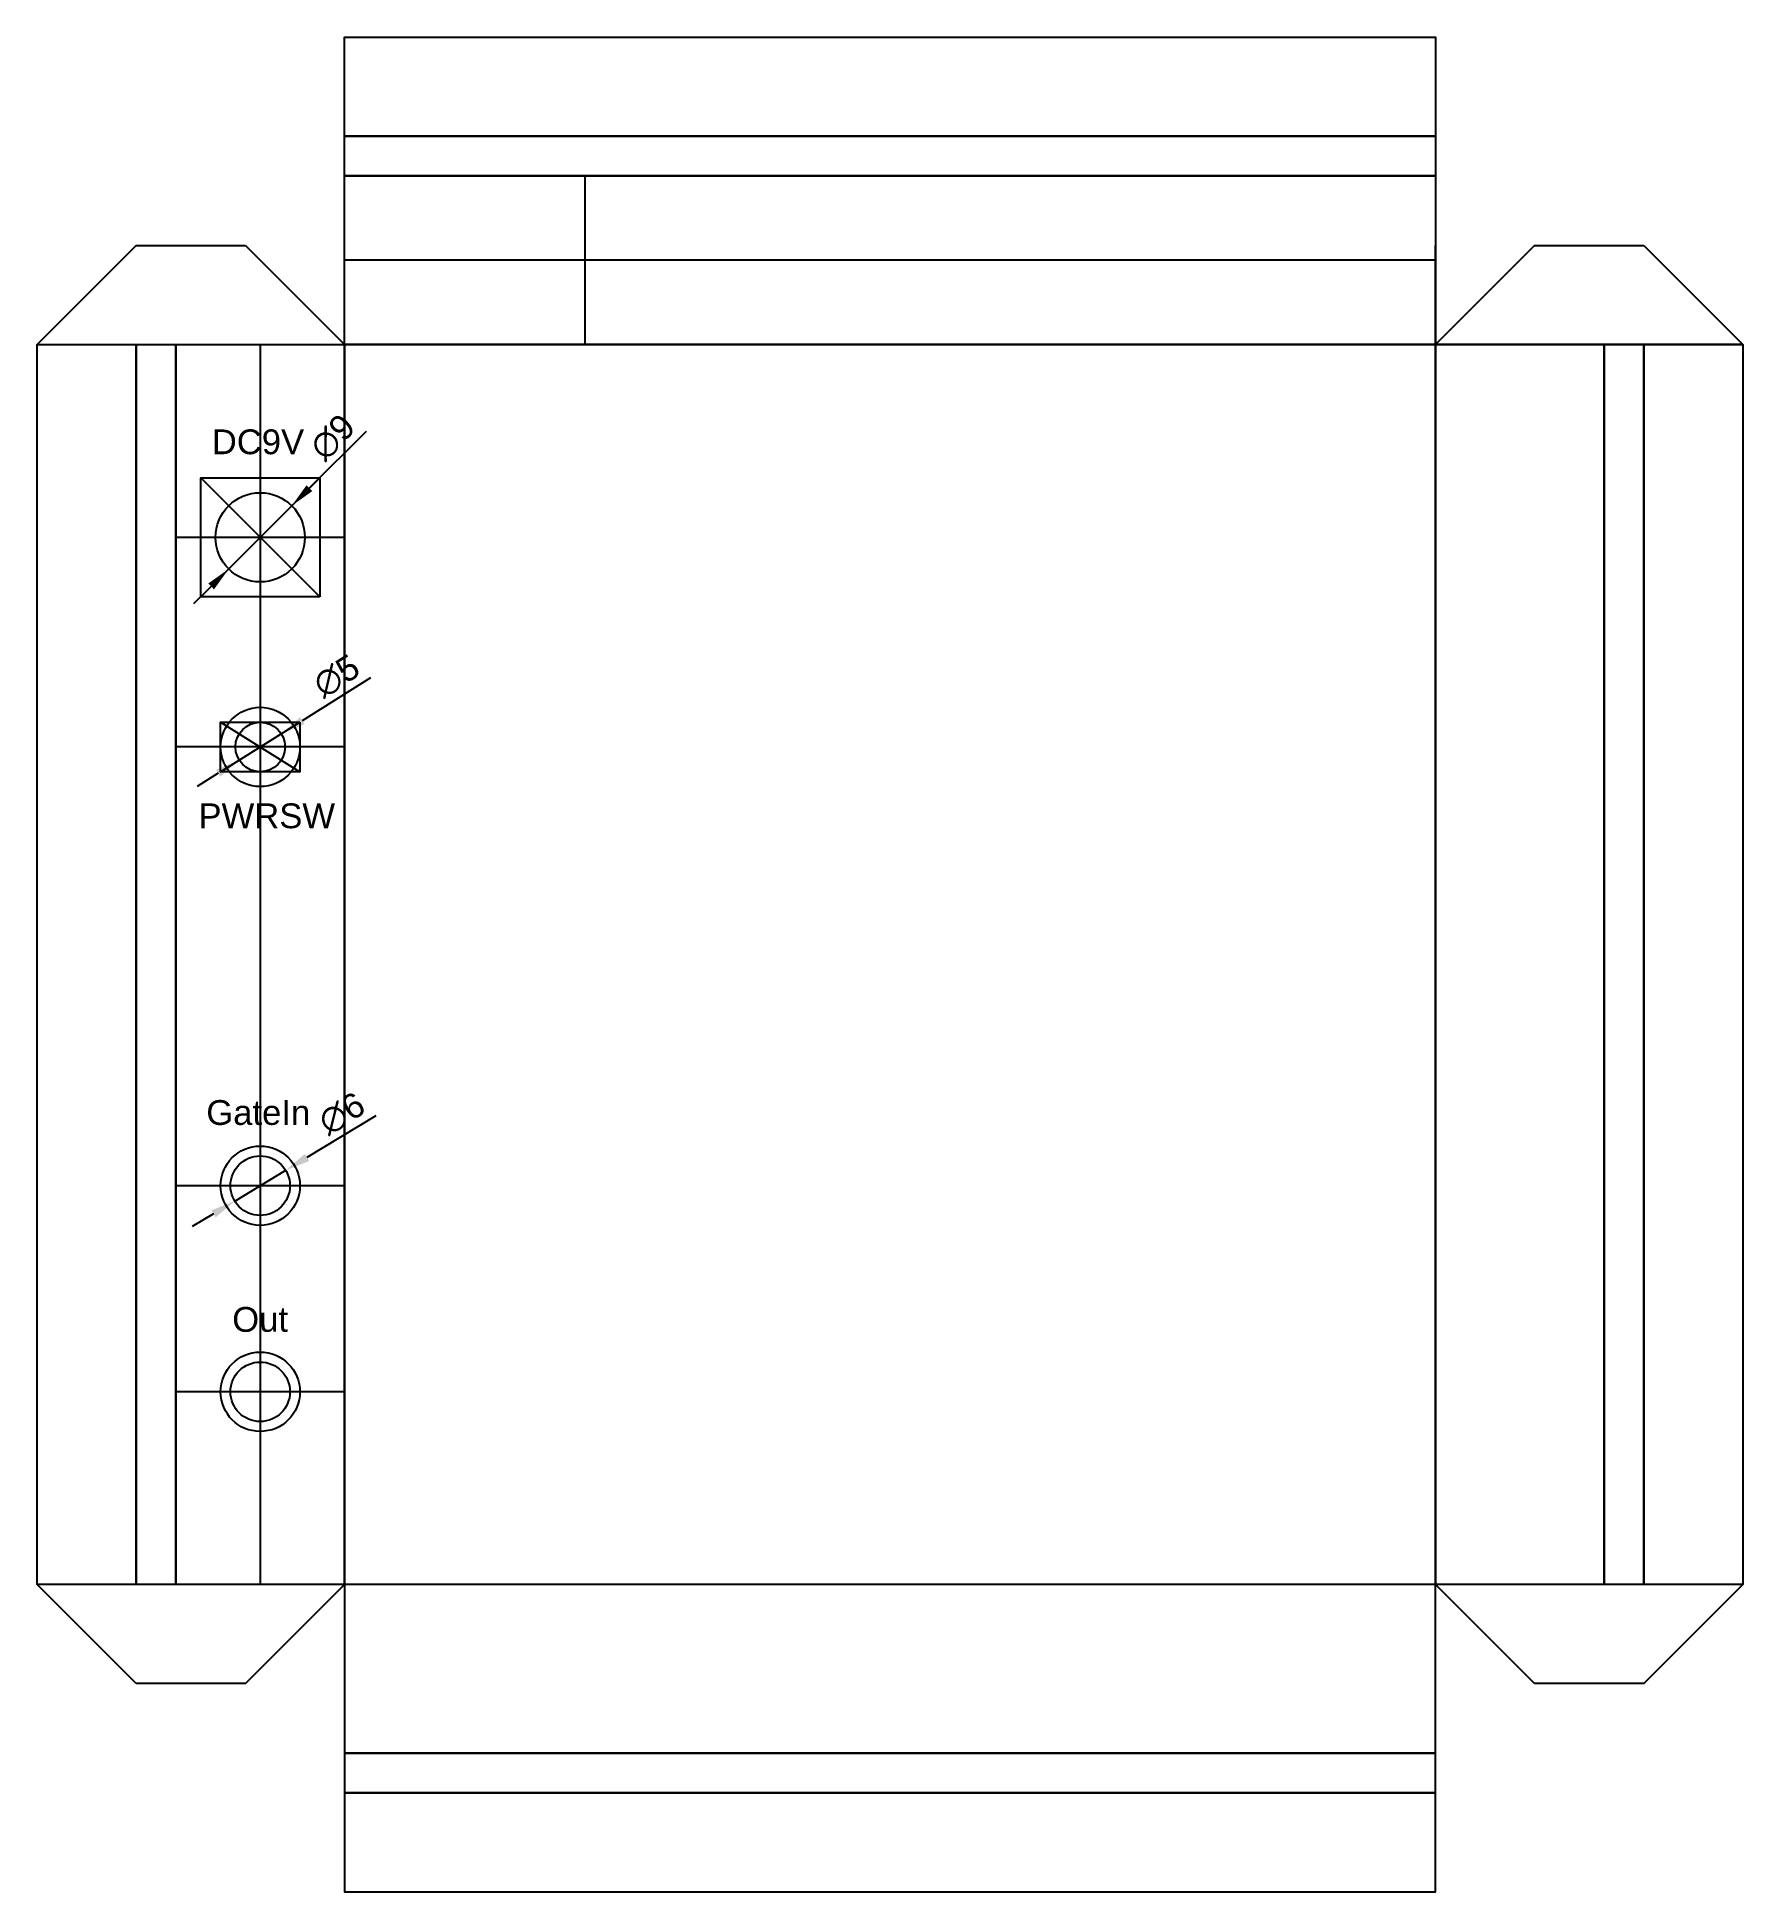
# Model space of a CAD drawing. Header units: millimetres. Extents: x -141 to 31, y -31 to 156.
import ezdxf

# ---------------------------------------------------------------- set-up
doc = ezdxf.new("R2010")
doc.units = ezdxf.units.MM
for name, color, linetype in [('Guide', 7, 'Continuous'), ('Hole', 7, 'Continuous'), ('Label', 7, 'Continuous'), ('Parts', 3, 'Continuous')]:
    doc.layers.add(name, color=color, linetype=linetype)
doc.styles.get("Standard").update_dxf_attribs({"font": 'arial.ttf'})
doc.dimstyles.new('ISO-25', dxfattribs={"dimtxt": 2.5, "dimasz": 2.5, "dimexe": 1.25, "dimexo": 0.625, "dimtad": 1, "dimtxsty": 'Standard', "dimcen": 2.5, "dimadec": 0, "dimazin": 0, "dimtfac": 1, "dimtmove": 0, "dimatfit": 3, "dimfxl": 1, "dimarcsym": 0})

# ---------------------------------------------------------------- blocks, each defined once
blk = doc.blocks.new('*D1')
at = {"layer": 'Defpoints', "color": 0, "transparency": 16777216}
for p in [(-115.93, 41.75), (-121.07, 38.65)]:
    blk.add_point(p, dxfattribs=at)
at = {"layer": 'Hole', "color": 0, "lineweight": -2, "transparency": 16777216}
for p, q in [((-106.85, 47.23), (-113.79, 43.04)), ((-121.07, 38.65), (-115.93, 41.75)), ((-123.21, 37.36), (-125.35, 36.07))]:
    blk.add_line(p, q, dxfattribs=at)
at = {"layer": 'Hole', "color": 0, "transparency": 16777216}
for points in [[(-114, 43.4), (-113.57, 42.68), (-115.93, 41.75)], [(-123.43, 37.72), (-123, 37), (-121.07, 38.65)]]:
    blk.add_solid(points, dxfattribs=at)
at = {"layer": 'Hole', "color": 0, "transparency": 16777216, "insert": (-110.27, 47.47), "char_height": 2.5, "attachment_point": 5, "rotation": 31.0844}
blk.add_mtext('∅6', dxfattribs=at)
blk = doc.blocks.new('*D2')
at = {"layer": 'Defpoints', "color": 0, "transparency": 16777216}
for p in [(-115.32, 108.75), (-121.68, 102.38)]:
    blk.add_point(p, dxfattribs=at)
at = {"layer": 'Hole', "color": 0, "lineweight": -2, "transparency": 16777216}
for p, q in [((-107.81, 116.25), (-113.55, 110.52)), ((-121.68, 102.38), (-115.32, 108.75)), ((-123.45, 100.62), (-125.22, 98.85))]:
    blk.add_line(p, q, dxfattribs=at)
at = {"layer": 'Hole', "color": 0, "transparency": 16777216}
for points in [[(-113.84, 110.81), (-113.26, 110.22), (-115.32, 108.75)], [(-123.74, 100.91), (-123.16, 100.32), (-121.68, 102.38)]]:
    blk.add_solid(points, dxfattribs=at)
at = {"layer": 'Hole', "color": 0, "transparency": 16777216, "insert": (-111.19, 115.66), "char_height": 2.5, "attachment_point": 5, "rotation": 45}
blk.add_mtext('∅9', dxfattribs=at)
blk = doc.blocks.new('*D3')
at = {"layer": 'Defpoints', "color": 0, "transparency": 16777216}
for p in [(-116.38, 85.75), (-120.62, 83.1)]:
    blk.add_point(p, dxfattribs=at)
at = {"layer": 'Hole', "color": 0, "lineweight": -2, "transparency": 16777216}
for p, q in [((-107.37, 91.39), (-114.26, 87.08)), ((-120.62, 83.1), (-116.38, 85.75)), ((-122.74, 81.78), (-124.86, 80.45))]:
    blk.add_line(p, q, dxfattribs=at)
at = {"layer": 'Hole', "color": 0, "transparency": 16777216}
for points in [[(-114.48, 87.43), (-114.04, 86.73), (-116.38, 85.75)], [(-122.96, 82.13), (-122.52, 81.43), (-120.62, 83.1)]]:
    blk.add_solid(points, dxfattribs=at)
at = {"layer": 'Hole', "color": 0, "transparency": 16777216, "insert": (-110.8, 91.57), "char_height": 2.5, "attachment_point": 5, "rotation": 32.0054}
blk.add_mtext('∅5', dxfattribs=at)

msp = doc.modelspace()

# ---------------------------------------------------------------- linework, layer by layer
for p, q in [((-131, 135), (-141, 125)), ((-131, 135), (-120, 135)), ((-120, 135), (-110, 125)), ((10, 135), (0, 125)), ((0, 125), (0, 135)), ((10, 135), (21, 135)), ((21, 135), (31, 125)), ((31, 125), (0, 125)), ((-131, -10), (-141, 0)), ((-120, -10), (-110, 0)), ((10, -10), (0, 0)), ((21, -10), (31, 0)), ((-120, -10), (-131, -10)), ((21, -10), (10, -10))]:
    msp.add_line(p, q)
for points in [[(0, 146), (-110, 146), (-110, 156), (0, 156)], [(0, 142), (-110, 142), (-110, 146), (0, 146)], [(0, 125), (-110, 125), (-110, 142), (0, 142)], [(-131, 0), (-141, 0), (-141, 125), (-131, 125)], [(-127, 0), (-131, 0), (-131, 125), (-127, 125)], [(-110, 0), (-127, 0), (-127, 125), (-110, 125)], [(0, 0), (-110, 0), (-110, 125), (0, 125)], [(0, 125), (17, 125), (17, 0), (0, 0)], [(17, 125), (21, 125), (21, 0), (17, 0)], [(21, 125), (31, 125), (31, 0), (21, 0)], [(0, 0), (-110, 0), (-110, -17), (0, -17)], [(0, -17), (-110, -17), (-110, -21), (0, -21)], [(0, -21), (-110, -21), (-110, -31), (0, -31)]]:
    msp.add_lwpolyline(points, close=True)
at = {"layer": 'Guide'}
for p, q in [((0, 133.5), (-110, 133.5)), ((-118.5, 125), (-118.5, 0))]:
    msp.add_line(p, q, dxfattribs=at)
at = {"layer": 'Hole'}
for p, q in [((-85.762, 142), (-85.762, 125)), ((-110, 105.565), (-127, 105.565)), ((-110, 84.43), (-127, 84.43)), ((-110, 40.2), (-127, 40.2)), ((-110, 19.422), (-127, 19.422))]:
    msp.add_line(p, q, dxfattribs=at)
for centre, radius in [((-118.5, 105.565), 4.5), ((-118.5, 84.43), 2.5), ((-118.5, 40.2), 3), ((-118.5, 19.422), 3)]:
    msp.add_circle(centre, radius, dxfattribs=at)
at = {"layer": 'Parts'}
for p, q in [((-112.5, 111.565), (-124.5, 99.565)), ((-124.5, 111.565), (-112.5, 99.565)), ((-122.5, 86.93), (-114.5, 81.93)), ((-122.5, 81.93), (-114.5, 86.93))]:
    msp.add_line(p, q, dxfattribs=at)
for points in [[(-112.5, 99.565), (-124.5, 99.565), (-124.5, 111.565), (-112.5, 111.565)], [(-114.5, 86.93), (-114.5, 81.93), (-122.5, 81.93), (-122.5, 86.93)]]:
    msp.add_lwpolyline(points, close=True, dxfattribs=at)
for centre in [(-118.5, 84.43), (-118.5, 40.2), (-118.5, 19.422)]:
    msp.add_circle(centre, 4, dxfattribs=at)

# ---------------------------------------------------------------- texts
at = {"layer": 'Label', "char_height": 2.5, "attachment_point": 3}
for s, width, insert in [('DC9V', 11.77554, (-114.072, 116.449)), ('PWRSW', 15.59463, (-110.955, 78.741)), ('GateIn', 25.55094, (-113.458, 48.827)), ('Out', 39.99399, (-115.694, 27.97))]:
    msp.add_mtext_dynamic_manual_height_columns(s, width=width, gutter_width=12.5, heights=[0], dxfattribs=dict(at, insert=insert))

# ---------------------------------------------------------------- dimensions: what is measured, and where the dimension line sits
at = {"layer": 'Hole'}
for p1, p2, picture, middle in [((-121.682, 102.383), (-115.318, 108.747), '*D2', (-111.192, 115.662)), ((-120.62, 83.105), (-116.38, 85.755), '*D3', (-110.799, 91.568)), ((-121.069, 38.651), (-115.931, 41.749), '*D1', (-110.266, 47.466))]:
    dim = msp.add_diameter_dim_2p(p1=p1, p2=p2, dimstyle='ISO-25', dxfattribs=at)
    dim.commit()
    dim.dimension.update_dxf_attribs({"geometry": picture, "text_midpoint": middle})

doc.saveas('drawing.dxf')
